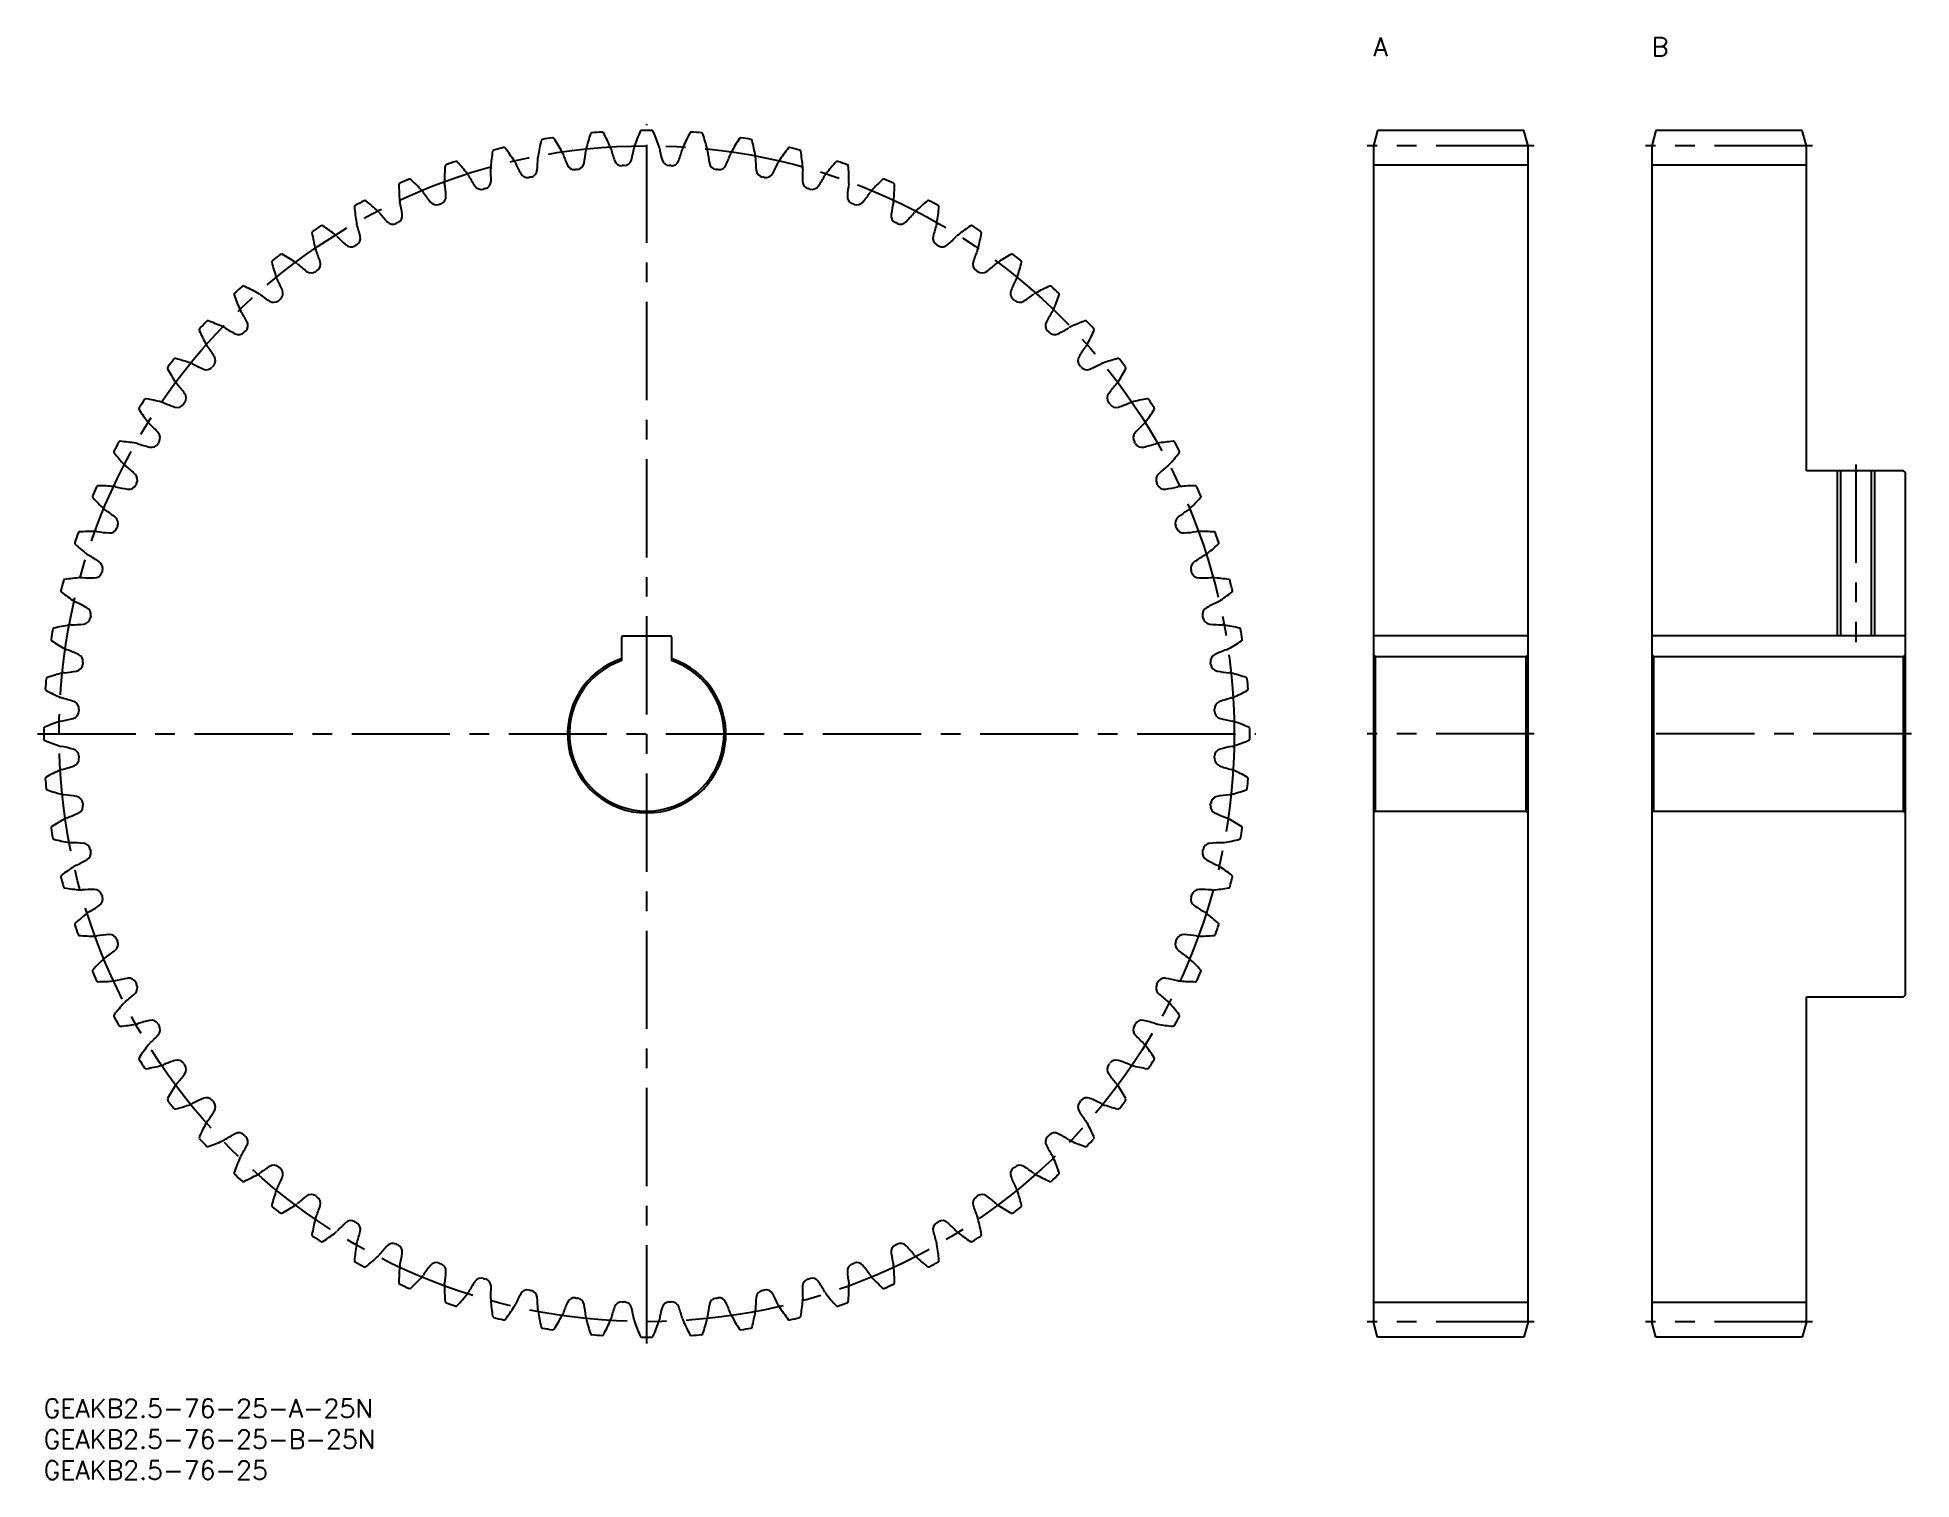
# Model space of a CAD drawing. Extents: x -1 to 302, y -13 to 220.
import ezdxf

# ---------------------------------------------------------------- set-up
doc = ezdxf.new("R2010")
doc.units = 0
doc.header["$LTSCALE"] = 0.5
doc.linetypes.add('CENTER', pattern=[50.8, 31.75, -6.35, 6.35, -6.35])
for name, color, linetype in [('MSM_CENTER', 1, 'CENTER'), ('MSM_CONTINUOUS', 7, 'CONTINUOUS'), ('MSM_NARROW', 5, 'CONTINUOUS'), ('MSM_PART_NUMBER', 7, 'CONTINUOUS')]:
    doc.layers.add(name, color=color, linetype=linetype)
doc.styles.get("Standard").update_dxf_attribs({"font": 'txt.shx', "height": 1, "bigfont": 'bigfont.shx'})

# ---------------------------------------------------------------- blocks, each defined once
blk = doc.blocks.new('*U2')
at = {"layer": 'MSM_PART_NUMBER'}
blk.add_text('GEAKB2.5-76-25-A-25N', height=3, dxfattribs=at).set_placement((0, -3))
blk = doc.blocks.new('*U3')
at = {"layer": 'MSM_PART_NUMBER'}
blk.add_text('GEAKB2.5-76-25-B-25N', height=3, dxfattribs=at).set_placement((0, -8))
blk = doc.blocks.new('*U4')
at = {"layer": 'MSM_PART_NUMBER'}
blk.add_text('GEAKB2.5-76-25', height=3, dxfattribs=at).set_placement((0, -13))
blk = doc.blocks.new('*U5')
at = {"layer": 'MSM_PART_NUMBER'}
blk.add_text('B', height=3, dxfattribs=at).set_placement((260, 217))
blk = doc.blocks.new('*U6')
at = {"layer": 'MSM_PART_NUMBER'}
blk.add_text('A', height=3, dxfattribs=at).set_placement((215, 217))

msp = doc.modelspace()

# ---------------------------------------------------------------- linework, layer by layer
at = {"layer": 'MSM_CENTER'}
for p, q in [((97.5, 9), (97.5, 206)), ((241, 202.5), (214, 202.5)), ((286, 202.5), (259, 202.5)), ((293, 151), (293, 122.3)), ((-1, 107.5), (196, 107.5)), ((241, 107.5), (214, 107.5)), ((302, 107.5), (259, 107.5)), ((241, 12.5), (214, 12.5)), ((286, 12.5), (259, 12.5))]:
    msp.add_line(p, q, dxfattribs=at)
msp.add_circle((97.5, 107.5), 95, dxfattribs=at)
at = {"layer": 'MSM_CONTINUOUS'}
for p, q in [((215.67, 205), (215, 202.5)), ((239.33, 205), (215.67, 205)), ((240, 202.5), (239.33, 205)), ((260.67, 205), (260, 202.5)), ((284.33, 205), (260.67, 205)), ((285, 202.5), (284.33, 205)), ((215, 202.5), (215, 12.5)), ((240, 12.5), (240, 202.5)), ((260, 202.5), (260, 12.5)), ((285, 150), (285, 202.5)), ((240, 199.38), (215, 199.38)), ((285, 199.38), (260, 199.38)), ((300.7, 150), (285, 150)), ((290.54, 150), (290.54, 123.3)), ((295.46, 150), (295.46, 123.3)), ((301, 149.7), (300.7, 150)), ((301, 65.3), (301, 149.7)), ((93.5, 119.34), (93.5, 123.1)), ((93.7, 123.3), (101.3, 123.3)), ((101.5, 123.1), (101.5, 119.34)), ((240, 123.3), (215, 123.3)), ((301, 123.3), (260, 123.3)), ((215.3, 120), (215, 120.3)), ((215.3, 120), (239.7, 120)), ((215.3, 120), (215.3, 95)), ((240, 120.3), (239.7, 120)), ((239.7, 95), (239.7, 120)), ((260.3, 120), (260, 120.3)), ((260.3, 120), (300.7, 120)), ((260.3, 120), (260.3, 95)), ((301, 120.3), (300.7, 120)), ((300.7, 95), (300.7, 120)), ((215.3, 95), (215, 94.7)), ((215.3, 95), (239.7, 95)), ((240, 94.7), (239.7, 95)), ((260.3, 95), (260, 94.7)), ((260.3, 95), (300.7, 95)), ((301, 94.7), (300.7, 95)), ((285, 12.5), (285, 65)), ((285, 65), (300.7, 65)), ((300.7, 65), (301, 65.3)), ((240, 15.62), (215, 15.62)), ((285, 15.62), (260, 15.62)), ((215.67, 10), (215, 12.5)), ((240, 12.5), (239.33, 10)), ((260.67, 10), (260, 12.5)), ((285, 12.5), (284.33, 10)), ((239.33, 10), (215.67, 10)), ((284.33, 10), (260.67, 10))]:
    msp.add_line(p, q, dxfattribs=at)
for centre, radius, start, end in [((109.93, 195.93), 30.4, 165.8713, 170.6579), ((80.69, 203.29), 0.25, 99.9543, 165.8713), ((97.5, 107.5), 97.5, 98.9931, 99.9543), ((82.3, 203.55), 0.25, 33.0761, 98.9931), ((57.03, 187.1), 30.4, 28.2895, 33.0761), ((117.19, 194.6), 30.4, 161.1345, 165.9211), ((88.66, 204.35), 0.25, 95.2175, 161.1344), ((97.5, 107.5), 97.5, 94.2562, 95.2175), ((90.28, 204.48), 0.25, 28.3392, 94.2563), ((63.75, 190.17), 30.4, 23.5526, 28.3392), ((124.31, 192.67), 30.4, 156.3976, 161.1842), ((96.68, 204.75), 0.25, 90.4806, 156.3976), ((97.5, 107.5), 97.5, 89.5194, 90.4806), ((98.32, 204.75), 0.25, 23.6024, 89.5194), ((70.69, 192.67), 30.4, 18.8158, 23.6024), ((131.25, 190.17), 30.4, 151.6608, 156.4474), ((104.72, 204.48), 0.25, 85.7433, 151.6608), ((97.5, 107.5), 97.5, 84.7825, 85.7438), ((106.34, 204.35), 0.25, 18.8655, 84.7825), ((77.81, 194.6), 30.4, 14.0789, 18.8655), ((137.97, 187.1), 30.4, 146.9239, 151.7105), ((112.7, 203.55), 0.25, 81.0065, 146.9239), ((97.5, 107.5), 97.5, 80.0457, 81.0069), ((114.31, 203.29), 0.25, 14.1287, 80.0457), ((85.07, 195.93), 30.4, 9.3421, 14.1287), ((66.7, 199.74), 0.25, 42.5498, 108.4668), ((102.58, 196.65), 30.4, 170.6081, 175.3947), ((72.84, 201.57), 0.25, 104.6911, 170.6082), ((97.5, 107.5), 97.5, 103.7299, 104.6911), ((74.42, 201.97), 0.25, 37.8129, 103.7299), ((50.6, 183.49), 30.4, 33.0263, 37.8129), ((74.35, 198.92), 2.07, 24.5391, 33.0263), ((54.57, 200.96), 25.33, 354.5657, 359.0918), ((81.98, 200.52), 2.07, 170.6579, 179.1451), ((81.98, 200.52), 2.07, 19.8023, 28.2895), ((107.76, 209.83), 25.33, 199.8555, 204.3817), ((62.44, 204.18), 25.33, 349.8288, 354.355), ((89.71, 201.49), 2.07, 165.9211, 174.4083), ((89.71, 201.49), 2.07, 15.0654, 23.5526), ((116.17, 208.64), 25.33, 195.1187, 199.6449), ((93.49, 200.54), 1.25, 199.6449, 272.468), ((93.81, 200.55), 1.25, 272.2687, 345.092), ((70.54, 206.75), 25.33, 345.092, 349.6181), ((97.5, 201.81), 2.07, 161.1842, 169.6714), ((97.5, 201.81), 2.07, 10.3286, 18.8158), ((124.46, 206.75), 25.33, 190.3819, 194.908), ((101.19, 200.55), 1.25, 194.908, 267.7312), ((101.51, 200.54), 1.25, 267.5319, 340.3551), ((78.83, 208.64), 25.33, 340.3551, 344.8813), ((105.29, 201.49), 2.07, 156.4474, 164.9346), ((105.29, 201.49), 2.07, 5.5917, 14.0789), ((132.56, 204.18), 25.33, 185.645, 190.1712), ((87.24, 209.83), 25.33, 335.6183, 340.1445), ((113.02, 200.52), 2.07, 151.7105, 160.1977), ((113.02, 200.52), 2.07, 0.8549, 9.3421), ((140.43, 200.96), 25.33, 180.9082, 185.4343), ((120.65, 198.92), 2.07, 146.9737, 155.4609), ((144.4, 183.49), 30.4, 142.1871, 146.9737), ((120.58, 201.97), 0.25, 76.2697, 142.1871), ((97.5, 107.5), 97.5, 75.3089, 76.2701), ((122.16, 201.57), 0.25, 9.3919, 75.3089), ((92.42, 196.65), 30.4, 4.6053, 9.3919), ((128.3, 199.74), 0.25, 71.5332, 137.4502), ((97.5, 107.5), 97.5, 113.2036, 114.1648), ((59.18, 196.88), 0.25, 47.2866, 113.2036), ((38.73, 174.73), 30.4, 42.5, 47.2866), ((95.2, 196.77), 30.4, 175.345, 180.1316), ((65.15, 199.21), 0.25, 109.428, 175.345), ((97.5, 107.5), 97.5, 108.4668, 109.428), ((44.48, 179.35), 30.4, 37.7632, 42.5498), ((66.88, 196.7), 2.07, 29.276, 37.7632), ((90.77, 210.12), 25.33, 209.3292, 213.8554), ((74.35, 198.92), 2.07, 175.3947, 183.8819), ((47, 197.09), 25.33, 359.3025, 3.8287), ((99.27, 210.33), 25.33, 204.5924, 209.1185), ((78.23, 198.61), 1.25, 209.1186, 281.9419), ((97.5, 107.5), 91.88, 101.7424, 101.9418), ((78.55, 198.68), 1.25, 281.7424, 354.5657), ((85.82, 199.89), 1.25, 204.3817, 277.205), ((97.5, 107.5), 91.88, 97.0056, 97.205), ((86.14, 199.93), 1.25, 277.0056, 349.8288), ((97.5, 107.5), 91.88, 92.2687, 92.4681), ((97.5, 107.5), 91.88, 87.5319, 87.7313), ((108.86, 199.93), 1.25, 190.1712, 262.9945), ((97.5, 107.5), 91.88, 82.795, 82.9944), ((109.18, 199.89), 1.25, 262.795, 335.6183), ((116.45, 198.68), 1.25, 185.4343, 258.2576), ((97.5, 107.5), 91.88, 78.0582, 78.2576), ((116.77, 198.61), 1.25, 258.0582, 330.8815), ((95.73, 210.33), 25.33, 330.8815, 335.4076), ((148, 197.09), 25.33, 176.1713, 180.6975), ((120.65, 198.92), 2.07, 356.1181, 4.6053), ((104.23, 210.12), 25.33, 326.1446, 330.6708), ((128.12, 196.7), 2.07, 142.2368, 150.724), ((150.52, 179.35), 30.4, 137.4502, 142.2368), ((97.5, 107.5), 97.5, 70.572, 71.5332), ((129.85, 199.21), 0.25, 4.655, 70.572), ((99.8, 196.77), 30.4, 359.8684, 4.655), ((156.27, 174.73), 30.4, 132.7134, 137.5), ((135.82, 196.88), 0.25, 66.7964, 132.7134), ((97.5, 107.5), 97.5, 65.8352, 66.7964), ((57.69, 196.23), 0.25, 114.1648, 180.0818), ((87.84, 196.27), 30.4, 180.0818, 184.8684), ((59.62, 193.87), 2.07, 34.0128, 42.5), ((82.32, 209.22), 25.33, 214.0661, 218.5922), ((63.8, 194.31), 1.25, 291.2161, 4.0394), ((66.88, 196.7), 2.07, 180.1316, 188.6188), ((39.78, 192.62), 25.33, 4.0394, 8.5655), ((70.77, 196.71), 1.25, 213.8554, 286.6787), ((97.5, 107.5), 91.88, 106.4793, 106.6786), ((71.08, 196.8), 1.25, 286.4793, 359.3025), ((123.92, 196.8), 1.25, 180.6975, 253.5207), ((97.5, 107.5), 91.88, 73.3214, 73.5207), ((124.23, 196.71), 1.25, 253.3213, 326.1446), ((155.22, 192.62), 25.33, 171.4345, 175.9606), ((131.2, 194.31), 1.25, 175.9606, 248.7839), ((128.12, 196.7), 2.07, 351.3812, 359.8684), ((112.68, 209.22), 25.33, 321.4078, 325.9339), ((135.38, 193.87), 2.07, 137.5, 145.9872), ((137.31, 196.23), 0.25, 359.9182, 65.8352), ((107.16, 196.27), 30.4, 355.1316, 359.9182), ((50.5, 192.64), 0.25, 118.9017, 184.8187), ((80.54, 195.17), 30.4, 184.8187, 189.6053), ((97.5, 107.5), 97.5, 117.9404, 118.9017), ((51.93, 193.41), 0.25, 52.0234, 117.9404), ((33.38, 169.65), 30.4, 47.2368, 52.0234), ((52.61, 190.44), 2.07, 38.7496, 47.2368), ((73.97, 207.62), 25.33, 218.8029, 223.3291), ((56.75, 191.23), 1.25, 295.9529, 8.7762), ((59.62, 193.87), 2.07, 184.8684, 193.3556), ((32.94, 187.56), 25.33, 8.7762, 13.3024), ((63.5, 194.2), 1.25, 218.5922, 291.4154), ((97.5, 107.5), 91.88, 111.2161, 111.4155), ((97.5, 107.5), 91.88, 68.5845, 68.7839), ((131.5, 194.2), 1.25, 248.5845, 321.4078), ((138.25, 191.23), 1.25, 171.2238, 244.0471), ((162.06, 187.56), 25.33, 166.6976, 171.2238), ((135.38, 193.87), 2.07, 346.6444, 355.1316), ((121.03, 207.62), 25.33, 316.6709, 321.1971), ((142.39, 190.44), 2.07, 132.7632, 141.2504), ((161.62, 169.65), 30.4, 127.9766, 132.7632), ((143.07, 193.41), 0.25, 62.0596, 127.9765), ((97.5, 107.5), 97.5, 61.0983, 62.0596), ((114.46, 195.17), 30.4, 350.3947, 355.1813), ((144.5, 192.64), 0.25, 355.1813, 61.0983), ((43.63, 188.47), 0.25, 123.6385, 189.5555), ((73.36, 193.47), 30.4, 189.5555, 194.3421), ((97.5, 107.5), 97.5, 122.6773, 123.6385), ((44.99, 189.36), 0.25, 56.7603, 122.6773), ((28.47, 164.14), 30.4, 51.9737, 56.7603), ((45.92, 186.45), 2.07, 43.4865, 51.9737), ((65.79, 205.33), 25.33, 223.5397, 228.0659), ((52.61, 190.44), 2.07, 189.6053, 198.0925), ((49.97, 187.58), 1.25, 300.6898, 13.513), ((26.55, 181.95), 25.33, 13.513, 18.0392), ((56.45, 191.09), 1.25, 223.3291, 296.1524), ((97.5, 107.5), 91.88, 115.9529, 116.1523), ((97.5, 107.5), 91.88, 63.8477, 64.0471), ((138.55, 191.09), 1.25, 243.8477, 316.6709), ((145.03, 187.58), 1.25, 166.487, 239.3102), ((168.45, 181.95), 25.33, 161.9608, 166.487), ((142.39, 190.44), 2.07, 341.9075, 350.3947), ((129.21, 205.33), 25.33, 311.9341, 316.4603), ((149.08, 186.45), 2.07, 128.0263, 136.5135), ((166.53, 164.14), 30.4, 123.2397, 128.0263), ((150.01, 189.36), 0.25, 57.3227, 123.2397), ((97.5, 107.5), 97.5, 56.3615, 57.3227), ((121.64, 193.47), 30.4, 345.6579, 350.4445), ((151.37, 188.47), 0.25, 350.4445, 56.3615), ((97.5, 107.5), 97.5, 127.4141, 128.3754), ((38.41, 184.74), 0.25, 61.4971, 127.4141), ((24.03, 158.25), 30.4, 56.7105, 61.4971), ((45.92, 186.45), 2.07, 194.3421, 202.8293), ((20.65, 175.84), 25.33, 18.2499, 22.776), ((49.69, 187.42), 1.25, 228.0659, 300.8892), ((97.5, 107.5), 91.88, 120.6898, 120.8892), ((97.5, 107.5), 91.88, 59.1108, 59.3102), ((145.31, 187.42), 1.25, 239.1108, 311.9341), ((174.35, 175.84), 25.33, 157.224, 161.7501), ((149.08, 186.45), 2.07, 337.1707, 345.6579), ((170.97, 158.25), 30.4, 118.5029, 123.2895), ((156.59, 184.74), 0.25, 52.5859, 118.5029), ((97.5, 107.5), 97.5, 51.6246, 52.5859), ((37.13, 183.74), 0.25, 128.3754, 194.2923), ((66.34, 191.18), 30.4, 194.2923, 199.0789), ((39.57, 181.92), 2.07, 48.2233, 56.7105), ((57.82, 202.38), 25.33, 228.2766, 232.8028), ((43.26, 183.2), 1.25, 232.8028, 305.626), ((97.5, 107.5), 91.88, 125.4266, 125.626), ((43.52, 183.38), 1.25, 305.4266, 18.2499), ((151.48, 183.38), 1.25, 161.7501, 234.5734), ((97.5, 107.5), 91.88, 54.374, 54.5734), ((151.74, 183.2), 1.25, 234.374, 307.1972), ((137.18, 202.38), 25.33, 307.1972, 311.7234), ((155.43, 181.92), 2.07, 123.2895, 131.7767), ((128.66, 191.18), 30.4, 340.9211, 345.7077), ((157.87, 183.74), 0.25, 345.7077, 51.6246), ((97.5, 107.5), 97.5, 132.151, 133.1122), ((32.24, 179.6), 0.25, 66.234, 132.151), ((20.09, 152.01), 30.4, 61.4474, 66.234), ((39.57, 181.92), 2.07, 199.0789, 207.5661), ((15.27, 169.26), 25.33, 22.9867, 27.5129), ((37.44, 178.67), 1.25, 310.1635, 22.9867), ((157.56, 178.67), 1.25, 157.0133, 229.8365), ((179.73, 169.26), 25.33, 152.4871, 157.0133), ((155.43, 181.92), 2.07, 332.4339, 340.921), ((174.91, 152.01), 30.4, 113.766, 118.5526), ((162.76, 179.6), 0.25, 47.849, 113.766), ((97.5, 107.5), 97.5, 46.8878, 47.849), ((31.04, 178.49), 0.25, 133.1122, 199.0292), ((59.54, 188.32), 30.4, 199.0292, 203.8158), ((33.63, 176.89), 2.07, 203.8158, 212.303), ((10.45, 162.26), 25.33, 27.7236, 32.2497), ((33.63, 176.89), 2.07, 52.9602, 61.4474), ((50.12, 198.78), 25.33, 233.0134, 237.5396), ((37.19, 178.46), 1.25, 237.5396, 310.3628), ((97.5, 107.5), 91.88, 130.1635, 130.3628), ((97.5, 107.5), 91.88, 49.6372, 49.8365), ((157.81, 178.46), 1.25, 229.6372, 302.4604), ((144.88, 198.78), 25.33, 302.4604, 306.9866), ((161.37, 176.89), 2.07, 118.5526, 127.0398), ((184.55, 162.26), 25.33, 147.7503, 152.2764), ((161.37, 176.89), 2.07, 327.697, 336.1842), ((135.46, 188.32), 30.4, 336.1842, 340.9708), ((163.96, 178.49), 0.25, 340.9708, 46.8878), ((25.4, 172.76), 0.25, 137.849, 203.766), ((97.5, 107.5), 97.5, 136.8878, 137.849), ((26.51, 173.96), 0.25, 70.9708, 136.8878), ((16.68, 145.46), 30.4, 66.1842, 70.9708), ((28.11, 171.37), 2.07, 57.697, 66.1842), ((42.74, 194.55), 25.33, 237.7503, 242.2764), ((31.77, 173.46), 1.25, 314.9003, 27.7236), ((163.23, 173.46), 1.25, 152.2764, 225.0997), ((152.26, 194.55), 25.33, 297.7236, 302.2497), ((166.89, 171.37), 2.07, 113.8158, 122.303), ((178.32, 145.46), 30.4, 109.0292, 113.8158), ((168.49, 173.96), 0.25, 43.1122, 109.0292), ((97.5, 107.5), 97.5, 42.151, 43.1122), ((169.6, 172.76), 0.25, 336.234, 42.151), ((52.99, 184.91), 30.4, 203.766, 208.5526), ((28.11, 171.37), 2.07, 208.5526, 217.0398), ((6.22, 154.88), 25.33, 32.4604, 36.9866), ((31.54, 173.23), 1.25, 242.2764, 315.0998), ((97.5, 107.5), 91.88, 134.9003, 135.0997), ((97.5, 107.5), 91.88, 44.9003, 45.0997), ((163.46, 173.23), 1.25, 224.9003, 297.7236), ((188.78, 154.88), 25.33, 143.0134, 147.5396), ((166.89, 171.37), 2.07, 322.9602, 331.4474), ((142.01, 184.91), 30.4, 331.4474, 336.234), ((20.26, 166.59), 0.25, 142.5859, 208.5028), ((97.5, 107.5), 97.5, 141.6246, 142.5859), ((21.26, 167.87), 0.25, 75.7077, 141.6246), ((13.82, 138.66), 30.4, 70.9211, 75.7077), ((23.08, 165.43), 2.07, 62.4339, 70.9211), ((35.74, 189.73), 25.33, 242.4871, 247.0133), ((26.33, 167.56), 1.25, 247.0133, 319.8366), ((97.5, 107.5), 91.88, 139.6372, 139.8365), ((26.54, 167.81), 1.25, 319.6371, 32.4604), ((168.46, 167.81), 1.25, 147.5396, 220.3628), ((97.5, 107.5), 91.88, 40.1635, 40.3628), ((168.67, 167.56), 1.25, 220.1635, 292.9867), ((159.26, 189.73), 25.33, 292.9867, 297.5129), ((171.92, 165.43), 2.07, 109.0789, 117.5661), ((181.18, 138.66), 30.4, 104.2923, 109.0789), ((173.74, 167.87), 0.25, 38.3754, 104.2923), ((97.5, 107.5), 97.5, 37.4141, 38.3754), ((174.74, 166.59), 0.25, 331.4971, 37.4141), ((46.75, 180.97), 30.4, 208.5029, 213.2895), ((23.08, 165.43), 2.07, 213.2895, 221.7767), ((2.62, 147.18), 25.33, 37.1972, 41.7234), ((192.38, 147.18), 25.33, 138.2766, 142.8028), ((171.92, 165.43), 2.07, 318.2233, 326.7105), ((148.25, 180.97), 30.4, 326.7105, 331.4971), ((97.5, 107.5), 97.5, 146.3615, 147.3227), ((16.53, 161.37), 0.25, 80.4445, 146.3615), ((11.53, 131.64), 30.4, 75.6579, 80.4445), ((18.55, 159.08), 2.07, 67.1707, 75.6579), ((29.16, 184.35), 25.33, 247.224, 251.7501), ((21.62, 161.48), 1.25, 251.7501, 324.5734), ((97.5, 107.5), 91.88, 144.374, 144.5734), ((21.8, 161.74), 1.25, 324.374, 37.1972), ((173.2, 161.74), 1.25, 142.8028, 215.626), ((97.5, 107.5), 91.88, 35.4266, 35.626), ((173.38, 161.48), 1.25, 215.4266, 288.2499), ((165.84, 184.35), 25.33, 288.2499, 292.776), ((176.45, 159.08), 2.07, 104.3421, 112.8293), ((183.47, 131.64), 30.4, 99.5555, 104.3421), ((178.47, 161.37), 0.25, 33.6385, 99.5555), ((97.5, 107.5), 97.5, 32.6773, 33.6385), ((15.64, 160.01), 0.25, 147.3227, 213.2397), ((40.86, 176.53), 30.4, 213.2397, 218.0263), ((18.55, 159.08), 2.07, 218.0263, 226.5135), ((-0.33, 139.21), 25.33, 41.9341, 46.4603), ((195.33, 139.21), 25.33, 133.5397, 138.0659), ((176.45, 159.08), 2.07, 313.4865, 321.9737), ((154.14, 176.53), 30.4, 321.9737, 326.7603), ((179.36, 160.01), 0.25, 326.7603, 32.6773), ((97.5, 107.5), 97.5, 151.0983, 152.0596), ((12.36, 154.5), 0.25, 85.1813, 151.0983), ((9.83, 124.46), 30.4, 80.3947, 85.1813), ((97.5, 107.5), 91.88, 149.1108, 149.3102), ((17.58, 155.31), 1.25, 329.1108, 41.9341), ((177.42, 155.31), 1.25, 138.0659, 210.8892), ((97.5, 107.5), 91.88, 30.6898, 30.8892), ((185.17, 124.46), 30.4, 94.8187, 99.6053), ((182.64, 154.5), 0.25, 28.9017, 94.8187), ((97.5, 107.5), 97.5, 27.9404, 28.9017), ((11.59, 153.07), 0.25, 152.0596, 217.9765), ((35.35, 171.62), 30.4, 217.9766, 222.7632), ((14.56, 152.39), 2.07, 71.9075, 80.3947), ((23.05, 178.45), 25.33, 251.9608, 256.487), ((17.42, 155.03), 1.25, 256.487, 329.3103), ((177.58, 155.03), 1.25, 210.6898, 283.513), ((171.95, 178.45), 25.33, 283.513, 288.0392), ((180.44, 152.39), 2.07, 99.6053, 108.0925), ((159.65, 171.62), 30.4, 317.2368, 322.0234), ((183.41, 153.07), 0.25, 322.0234, 27.9404), ((14.56, 152.39), 2.07, 222.7632, 231.2504), ((-2.62, 131.03), 25.33, 46.6709, 51.1971), ((13.91, 148.55), 1.25, 333.8477, 46.6709), ((181.09, 148.55), 1.25, 133.3291, 206.1523), ((197.62, 131.03), 25.33, 128.8029, 133.3291), ((180.44, 152.39), 2.07, 308.7496, 317.2368), ((8.12, 145.82), 0.25, 156.7964, 222.7134), ((97.5, 107.5), 97.5, 155.8352, 156.7964), ((30.27, 166.27), 30.4, 222.7134, 227.5), ((8.77, 147.31), 0.25, 89.9182, 155.8352), ((8.73, 117.16), 30.4, 85.1316, 89.9182), ((11.13, 145.38), 2.07, 76.6444, 85.1316), ((17.44, 172.06), 25.33, 256.6976, 261.2238), ((13.77, 148.25), 1.25, 261.2238, 334.0471), ((97.5, 107.5), 91.88, 153.8477, 154.0471), ((97.5, 107.5), 91.88, 25.9529, 26.1523), ((181.23, 148.25), 1.25, 205.9529, 278.7762), ((177.56, 172.06), 25.33, 278.7762, 283.3024), ((183.87, 145.38), 2.07, 94.8684, 103.3556), ((186.27, 117.16), 30.4, 90.0818, 94.8684), ((164.73, 166.27), 30.4, 312.5, 317.2866), ((186.23, 147.31), 0.25, 24.1648, 90.0818), ((97.5, 107.5), 97.5, 23.2036, 24.1648), ((186.88, 145.82), 0.25, 317.2866, 23.2036), ((11.13, 145.38), 2.07, 227.5, 235.9872), ((-4.22, 122.68), 25.33, 51.4078, 55.9339), ((10.8, 141.5), 1.25, 338.5845, 51.4078), ((184.2, 141.5), 1.25, 128.5922, 201.4155), ((199.22, 122.68), 25.33, 124.0661, 128.5922), ((183.87, 145.38), 2.07, 304.0128, 312.5), ((97.5, 107.5), 97.5, 160.572, 161.5332), ((5.79, 139.85), 0.25, 94.655, 160.572), ((8.23, 109.8), 30.4, 89.8684, 94.655), ((8.3, 138.12), 2.07, 81.3812, 89.8684), ((12.38, 165.22), 25.33, 261.4345, 265.9606), ((10.69, 141.2), 1.25, 265.9607, 338.784), ((97.5, 107.5), 91.88, 158.5845, 158.7839), ((97.5, 107.5), 91.88, 21.2161, 21.4155), ((184.31, 141.2), 1.25, 201.2161, 274.0394), ((182.62, 165.22), 25.33, 274.0394, 278.5655), ((186.7, 138.12), 2.07, 90.1316, 98.6188), ((186.77, 109.8), 30.4, 85.345, 90.1316), ((189.21, 139.85), 0.25, 19.428, 85.345), ((97.5, 107.5), 97.5, 18.4668, 19.428), ((5.26, 138.3), 0.25, 161.5332, 227.4502), ((25.65, 160.52), 30.4, 227.4502, 232.2368), ((8.3, 138.12), 2.07, 232.2368, 240.724), ((186.7, 138.12), 2.07, 299.276, 307.7632), ((169.35, 160.52), 30.4, 307.7632, 312.5498), ((189.74, 138.3), 0.25, 312.5498, 18.4668), ((-5.12, 114.23), 25.33, 56.1446, 60.6708), ((8.2, 133.92), 1.25, 270.6975, 343.5208), ((8.29, 134.23), 1.25, 343.3214, 56.1446), ((97.5, 107.5), 91.88, 163.3214, 163.5207), ((186.71, 134.23), 1.25, 123.8554, 196.6786), ((97.5, 107.5), 91.88, 16.4793, 16.6786), ((186.8, 133.92), 1.25, 196.4792, 269.3025), ((200.12, 114.23), 25.33, 119.3292, 123.8554), ((3.03, 130.58), 0.25, 166.2701, 232.1871), ((97.5, 107.5), 97.5, 165.3089, 166.2701), ((21.51, 154.4), 30.4, 232.1871, 236.9737), ((3.43, 132.16), 0.25, 99.3919, 165.3089), ((8.35, 102.42), 30.4, 94.6053, 99.3919), ((6.08, 130.65), 2.07, 86.1181, 94.6053), ((7.91, 158), 25.33, 266.1713, 270.6975), ((187.09, 158), 25.33, 269.3025, 273.8287), ((188.92, 130.65), 2.07, 85.3947, 93.8819), ((186.65, 102.42), 30.4, 80.6081, 85.3947), ((173.49, 154.4), 30.4, 303.0263, 307.8129), ((191.57, 132.16), 0.25, 14.6911, 80.6081), ((97.5, 107.5), 97.5, 13.7299, 14.6911), ((191.97, 130.58), 0.25, 307.813, 13.7299), ((6.08, 130.65), 2.07, 236.9737, 245.4609), ((-5.33, 105.73), 25.33, 60.8815, 65.4076), ((6.39, 126.77), 1.25, 348.0582, 60.8815), ((188.61, 126.77), 1.25, 119.1185, 191.9418), ((200.33, 105.73), 25.33, 114.5924, 119.1185), ((188.92, 130.65), 2.07, 294.5391, 303.0263), ((97.5, 107.5), 97.5, 170.0457, 171.0069), ((1.71, 124.31), 0.25, 104.1287, 170.0457), ((9.07, 95.07), 30.4, 99.3421, 104.1287), ((4.48, 123.02), 2.07, 90.8549, 99.3421), ((4.04, 150.43), 25.33, 270.9082, 275.4343), ((6.32, 126.45), 1.25, 275.4343, 348.2576), ((97.5, 107.5), 91.88, 168.0582, 168.2576), ((97.5, 107.5), 91.88, 11.7424, 11.9418), ((188.68, 126.45), 1.25, 191.7424, 264.5657), ((190.96, 150.43), 25.33, 264.5657, 269.0918), ((190.52, 123.02), 2.07, 80.6579, 89.1451), ((185.93, 95.07), 30.4, 75.8713, 80.6579), ((193.29, 124.31), 0.25, 9.9543, 75.8713), ((97.5, 107.5), 97.5, 8.9931, 9.9543), ((1.45, 122.7), 0.25, 171.0069, 236.9239), ((17.9, 147.97), 30.4, 236.9239, 241.7105), ((93.7, 123.1), 0.2, 90, 180), ((101.3, 123.1), 0.2, 0, 90), ((177.1, 147.97), 30.4, 298.2895, 303.0761), ((193.55, 122.7), 0.25, 303.0761, 8.9931), ((4.48, 123.02), 2.07, 241.7105, 250.1977), ((-4.83, 97.24), 25.33, 65.6183, 70.1445), ((5.07, 118.86), 1.25, 280.1712, 352.9945), ((5.11, 119.18), 1.25, 352.7951, 65.6183), ((97.5, 107.5), 91.88, 172.795, 172.9944), ((97.5, 107.5), 12.8, 108.21, 71.79), ((97.5, 107.5), 12.5, 108.6629, 71.3371), ((189.89, 119.18), 1.25, 114.3817, 187.205), ((97.5, 107.5), 91.88, 7.0056, 7.205), ((189.93, 118.86), 1.25, 187.0056, 259.8288), ((199.83, 97.24), 25.33, 109.8555, 114.3817), ((190.52, 123.02), 2.07, 289.8023, 298.2895), ((97.5, 107.5), 97.5, 174.7825, 175.7438), ((0.65, 116.34), 0.25, 108.8655, 174.7825), ((10.4, 87.81), 30.4, 104.0789, 108.8655), ((3.51, 115.29), 2.07, 95.5917, 104.0789), ((0.82, 142.56), 25.33, 275.645, 280.1712), ((194.18, 142.56), 25.33, 259.8288, 264.355), ((191.49, 115.29), 2.07, 75.9211, 84.4083), ((184.6, 87.81), 30.4, 71.1345, 75.9211), ((194.35, 116.34), 0.25, 5.2175, 71.1345), ((97.5, 107.5), 97.5, 4.2562, 5.2175), ((0.52, 114.72), 0.25, 175.7438, 241.6608), ((14.83, 141.25), 30.4, 241.6608, 246.4474), ((3.51, 115.29), 2.07, 246.4474, 254.9346), ((-3.64, 88.83), 25.33, 70.3551, 74.8813), ((4.46, 111.51), 1.25, 357.5319, 70.3551), ((190.54, 111.51), 1.25, 109.6449, 182.4682), ((198.64, 88.83), 25.33, 105.1187, 109.6449), ((191.49, 115.29), 2.07, 285.0654, 293.5526), ((180.17, 141.25), 30.4, 293.5526, 298.3392), ((194.48, 114.72), 0.25, 298.3393, 4.2562), ((12.33, 80.69), 30.4, 108.8158, 113.6024), ((3.19, 107.5), 2.07, 100.3286, 108.8158), ((-1.75, 134.46), 25.33, 280.3819, 284.908), ((4.45, 111.19), 1.25, 284.908, 357.7313), ((97.5, 107.5), 91.88, 177.5319, 177.7313), ((97.5, 107.5), 91.88, 2.2687, 2.4681), ((190.55, 111.19), 1.25, 182.2687, 255.092), ((196.75, 134.46), 25.33, 255.092, 259.6181), ((191.81, 107.5), 2.07, 71.1842, 79.6714), ((182.67, 80.69), 30.4, 66.3976, 71.1842), ((0.25, 108.32), 0.25, 113.6024, 179.5194), ((97.5, 107.5), 97.5, 179.5194, 180.4806), ((0.25, 106.68), 0.25, 180.4806, 246.3976), ((12.33, 134.31), 30.4, 246.3976, 251.1842), ((182.67, 134.31), 30.4, 288.8158, 293.6024), ((194.75, 108.32), 0.25, 0.4806, 66.3976), ((194.75, 106.68), 0.25, 293.6024, 359.5194), ((97.5, 107.5), 97.5, 359.5194, 0.4806), ((3.19, 107.5), 2.07, 251.1842, 259.6714), ((-1.75, 80.54), 25.33, 75.092, 79.6181), ((4.45, 103.81), 1.25, 2.2687, 75.092), ((4.46, 103.49), 1.25, 289.6449, 2.4682), ((97.5, 107.5), 91.88, 182.2687, 182.4681), ((97.5, 107.5), 91.88, 357.5319, 357.7313), ((190.54, 103.49), 1.25, 177.5319, 250.3551), ((190.55, 103.81), 1.25, 104.908, 177.7313), ((196.75, 80.54), 25.33, 100.3819, 104.908), ((191.81, 107.5), 2.07, 280.3286, 288.8158), ((0.52, 100.28), 0.25, 118.3392, 184.2562), ((97.5, 107.5), 97.5, 184.2562, 185.2175), ((14.83, 73.75), 30.4, 113.5526, 118.3392), ((3.51, 99.71), 2.07, 105.0654, 113.5526), ((-3.64, 126.17), 25.33, 285.1187, 289.6449), ((198.64, 126.17), 25.33, 250.3551, 254.8813), ((191.49, 99.71), 2.07, 66.4474, 74.9346), ((180.17, 73.75), 30.4, 61.6608, 66.4474), ((194.48, 100.28), 0.25, 355.7438, 61.6608), ((97.5, 107.5), 97.5, 354.7825, 355.7438), ((0.65, 98.66), 0.25, 185.2175, 251.1344), ((10.4, 127.19), 30.4, 251.1345, 255.9211), ((3.51, 99.71), 2.07, 255.9211, 264.4083), ((0.82, 72.44), 25.33, 79.8288, 84.355), ((5.07, 96.14), 1.25, 7.0056, 79.8288), ((189.93, 96.14), 1.25, 100.1712, 172.9945), ((194.18, 72.44), 25.33, 95.645, 100.1712), ((191.49, 99.71), 2.07, 275.5917, 284.0789), ((184.6, 127.19), 30.4, 284.0789, 288.8655), ((194.35, 98.66), 0.25, 288.8657, 354.7825), ((-4.83, 117.76), 25.33, 289.8555, 294.3817), ((5.11, 95.82), 1.25, 294.3817, 7.205), ((97.5, 107.5), 91.88, 187.0056, 187.205), ((189.89, 95.82), 1.25, 172.795, 245.6183), ((97.5, 107.5), 91.88, 352.795, 352.9944), ((199.83, 117.76), 25.33, 245.6183, 250.1445), ((1.45, 92.3), 0.25, 123.0761, 188.9931), ((97.5, 107.5), 97.5, 188.9931, 189.9543), ((17.9, 67.03), 30.4, 118.2895, 123.0761), ((4.48, 91.98), 2.07, 109.8023, 118.2895), ((190.52, 91.98), 2.07, 61.7105, 70.1977), ((177.1, 67.03), 30.4, 56.9239, 61.7105), ((97.5, 107.5), 97.5, 350.0457, 351.0069), ((193.55, 92.3), 0.25, 351.0069, 56.9239), ((1.71, 90.69), 0.25, 189.9543, 255.8713), ((9.07, 119.93), 30.4, 255.8713, 260.6579), ((4.48, 91.98), 2.07, 260.6579, 269.1451), ((4.04, 64.57), 25.33, 84.5657, 89.0918), ((6.32, 88.55), 1.25, 11.7424, 84.5657), ((6.39, 88.23), 1.25, 299.1185, 11.9419), ((97.5, 107.5), 91.88, 191.7424, 191.9418), ((188.61, 88.23), 1.25, 168.0582, 240.8815), ((97.5, 107.5), 91.88, 348.0582, 348.2576), ((188.68, 88.55), 1.25, 95.4343, 168.2576), ((190.96, 64.57), 25.33, 90.9082, 95.4343), ((190.52, 91.98), 2.07, 270.8549, 279.3421), ((185.93, 119.93), 30.4, 279.3421, 284.1287), ((193.29, 90.69), 0.25, 284.1288, 350.0457), ((21.51, 60.6), 30.4, 123.0263, 127.8129), ((6.08, 84.35), 2.07, 114.5391, 123.0263), ((-5.33, 109.27), 25.33, 294.5924, 299.1185), ((200.33, 109.27), 25.33, 240.8815, 245.4076), ((188.92, 84.35), 2.07, 56.9737, 65.4609), ((173.49, 60.6), 30.4, 52.1871, 56.9737), ((3.03, 84.42), 0.25, 127.8129, 193.7299), ((97.5, 107.5), 97.5, 193.7299, 194.6911), ((3.43, 82.84), 0.25, 194.6911, 260.6081), ((8.35, 112.58), 30.4, 260.6081, 265.3947), ((6.08, 84.35), 2.07, 265.3947, 273.8819), ((7.91, 57), 25.33, 89.3025, 93.8287), ((8.2, 81.08), 1.25, 16.4793, 89.3025), ((186.8, 81.08), 1.25, 90.6975, 163.5207), ((187.09, 57), 25.33, 86.1713, 90.6975), ((188.92, 84.35), 2.07, 266.1181, 274.6053), ((186.65, 112.58), 30.4, 274.6053, 279.3919), ((191.57, 82.84), 0.25, 279.392, 345.3089), ((97.5, 107.5), 97.5, 345.3089, 346.2701), ((191.97, 84.42), 0.25, 346.2701, 52.1871), ((-5.12, 100.77), 25.33, 299.3292, 303.8554), ((8.29, 80.77), 1.25, 303.8554, 16.6786), ((97.5, 107.5), 91.88, 196.4793, 196.6786), ((186.71, 80.77), 1.25, 163.3213, 236.1446), ((97.5, 107.5), 91.88, 343.3214, 343.5207), ((200.12, 100.77), 25.33, 236.1446, 240.6708), ((5.26, 76.7), 0.25, 132.5498, 198.4668), ((97.5, 107.5), 97.5, 198.4668, 199.428), ((25.65, 54.48), 30.4, 127.7632, 132.5498), ((8.3, 76.88), 2.07, 119.276, 127.7632), ((186.7, 76.88), 2.07, 52.2368, 60.724), ((169.35, 54.48), 30.4, 47.4502, 52.2368), ((97.5, 107.5), 97.5, 340.572, 341.5332), ((189.74, 76.7), 0.25, 341.5332, 47.4502), ((5.79, 75.15), 0.25, 199.428, 265.345), ((8.23, 105.2), 30.4, 265.345, 270.1316), ((8.3, 76.88), 2.07, 270.1316, 278.6188), ((12.38, 49.78), 25.33, 94.0394, 98.5655), ((10.69, 73.8), 1.25, 21.2161, 94.0394), ((10.8, 73.5), 1.25, 308.5922, 21.4155), ((97.5, 107.5), 91.88, 201.2161, 201.4155), ((184.2, 73.5), 1.25, 158.5845, 231.4078), ((97.5, 107.5), 91.88, 338.5845, 338.7839), ((184.31, 73.8), 1.25, 85.9606, 158.7839), ((182.62, 49.78), 25.33, 81.4345, 85.9606), ((186.7, 76.88), 2.07, 261.3812, 269.8684), ((186.77, 105.2), 30.4, 269.8684, 274.655), ((189.21, 75.15), 0.25, 274.6551, 340.572), ((30.27, 48.73), 30.4, 132.5, 137.2866), ((11.13, 69.62), 2.07, 124.0128, 132.5), ((-4.22, 92.32), 25.33, 304.0661, 308.5922), ((199.22, 92.32), 25.33, 231.4078, 235.9339), ((183.87, 69.62), 2.07, 47.5, 55.9872), ((164.73, 48.73), 30.4, 42.7134, 47.5), ((8.12, 69.18), 0.25, 137.2866, 203.2036), ((97.5, 107.5), 97.5, 203.2036, 204.1648), ((8.77, 67.69), 0.25, 204.1648, 270.0818), ((8.73, 97.84), 30.4, 270.0818, 274.8684), ((11.13, 69.62), 2.07, 274.8684, 283.3556), ((17.44, 42.94), 25.33, 98.7762, 103.3024), ((13.77, 66.75), 1.25, 25.9529, 98.7762), ((13.91, 66.45), 1.25, 313.3291, 26.1524), ((97.5, 107.5), 91.88, 205.9529, 206.1523), ((181.09, 66.45), 1.25, 153.8477, 226.6709), ((97.5, 107.5), 91.88, 333.8477, 334.0471), ((181.23, 66.75), 1.25, 81.2238, 154.0471), ((177.56, 42.94), 25.33, 76.6976, 81.2238), ((183.87, 69.62), 2.07, 256.6444, 265.1316), ((186.27, 97.84), 30.4, 265.1316, 269.9182), ((186.23, 67.69), 0.25, 269.9183, 335.8352), ((97.5, 107.5), 97.5, 335.8352, 336.7964), ((186.88, 69.18), 0.25, 336.7964, 42.7134), ((35.35, 43.38), 30.4, 137.2368, 142.0234), ((14.56, 62.61), 2.07, 128.7496, 137.2368), ((-2.62, 83.97), 25.33, 308.8029, 313.3291), ((197.62, 83.97), 25.33, 226.6709, 231.1971), ((180.44, 62.61), 2.07, 42.7632, 51.2504), ((159.65, 43.38), 30.4, 37.9766, 42.7632), ((11.59, 61.93), 0.25, 142.0234, 207.9404), ((97.5, 107.5), 97.5, 207.9404, 208.9017), ((14.56, 62.61), 2.07, 279.6053, 288.0925), ((23.05, 36.55), 25.33, 103.513, 108.0392), ((17.42, 59.97), 1.25, 30.6898, 103.513), ((97.5, 107.5), 91.88, 210.6898, 210.8892), ((97.5, 107.5), 91.88, 329.1108, 329.3102), ((177.58, 59.97), 1.25, 76.487, 149.3102), ((171.95, 36.55), 25.33, 71.9608, 76.487), ((180.44, 62.61), 2.07, 251.9075, 260.3947), ((97.5, 107.5), 97.5, 331.0983, 332.0596), ((183.41, 61.93), 0.25, 332.0596, 37.9766), ((12.36, 60.5), 0.25, 208.9017, 274.8186), ((9.83, 90.54), 30.4, 274.8187, 279.6053), ((-0.33, 75.79), 25.33, 313.5397, 318.0659), ((17.58, 59.69), 1.25, 318.0659, 30.8892), ((177.42, 59.69), 1.25, 149.1109, 221.9341), ((195.33, 75.79), 25.33, 221.9341, 226.4603), ((185.17, 90.54), 30.4, 260.3947, 265.1813), ((182.64, 60.5), 0.25, 265.1814, 331.0983), ((15.64, 54.99), 0.25, 146.7603, 212.6773), ((40.86, 38.47), 30.4, 141.9737, 146.7603), ((97.5, 107.5), 97.5, 212.6773, 213.6385), ((18.55, 55.92), 2.07, 133.4865, 141.9737), ((29.16, 30.65), 25.33, 108.2499, 112.776), ((21.62, 53.52), 1.25, 35.4266, 108.2499), ((173.38, 53.52), 1.25, 71.7501, 144.5734), ((165.84, 30.65), 25.33, 67.224, 71.7501), ((176.45, 55.92), 2.07, 38.0263, 46.5135), ((154.14, 38.47), 30.4, 33.2397, 38.0263), ((97.5, 107.5), 97.5, 326.3615, 327.3227), ((179.36, 54.99), 0.25, 327.3227, 33.2397), ((16.53, 53.63), 0.25, 213.6385, 279.5555), ((11.53, 83.36), 30.4, 279.5555, 284.3421), ((18.55, 55.92), 2.07, 284.3421, 292.8293), ((2.62, 67.82), 25.33, 318.2766, 322.8028), ((97.5, 107.5), 91.88, 215.4266, 215.626), ((21.8, 53.26), 1.25, 322.8028, 35.626), ((173.2, 53.26), 1.25, 144.374, 217.1972), ((97.5, 107.5), 91.88, 324.374, 324.5734), ((192.38, 67.82), 25.33, 217.1972, 221.7234), ((176.45, 55.92), 2.07, 247.1707, 255.6579), ((183.47, 83.36), 30.4, 255.6579, 260.4445), ((178.47, 53.63), 0.25, 260.4445, 326.3615), ((20.26, 48.41), 0.25, 151.4971, 217.4141), ((46.75, 34.03), 30.4, 146.7105, 151.4971), ((23.08, 49.57), 2.07, 138.2233, 146.7105), ((35.74, 25.27), 25.33, 112.9867, 117.5129), ((26.33, 47.44), 1.25, 40.1635, 112.9867), ((168.67, 47.44), 1.25, 67.0133, 139.8365), ((159.26, 25.27), 25.33, 62.4871, 67.0133), ((171.92, 49.57), 2.07, 33.2895, 41.7767), ((148.25, 34.03), 30.4, 28.5029, 33.2895), ((174.74, 48.41), 0.25, 322.5859, 28.5029), ((97.5, 107.5), 97.5, 217.4141, 218.3754), ((21.26, 47.13), 0.25, 218.3754, 284.2923), ((13.82, 76.34), 30.4, 284.2923, 289.0789), ((23.08, 49.57), 2.07, 289.0789, 297.5661), ((6.22, 60.12), 25.33, 323.0134, 327.5396), ((97.5, 107.5), 91.88, 220.1635, 220.3628), ((26.54, 47.19), 1.25, 327.5396, 40.3628), ((168.46, 47.19), 1.25, 139.6372, 212.4604), ((188.78, 60.12), 25.33, 212.4604, 216.9866), ((97.5, 107.5), 91.88, 319.6372, 319.8365), ((171.92, 49.57), 2.07, 242.4339, 250.921), ((181.18, 76.34), 30.4, 250.9211, 255.7077), ((173.74, 47.13), 0.25, 255.7077, 321.6246), ((97.5, 107.5), 97.5, 321.6246, 322.5859), ((52.99, 30.09), 30.4, 151.4474, 156.234), ((28.11, 43.63), 2.07, 142.9602, 151.4474), ((42.74, 20.45), 25.33, 117.7236, 122.2497), ((31.54, 41.77), 1.25, 44.9003, 117.7236), ((97.5, 107.5), 91.88, 224.9003, 225.0997), ((31.77, 41.54), 1.25, 332.2764, 45.0997), ((163.23, 41.54), 1.25, 134.9003, 207.7236), ((97.5, 107.5), 91.88, 314.9003, 315.0997), ((163.46, 41.77), 1.25, 62.2764, 135.0997), ((152.26, 20.45), 25.33, 57.7503, 62.2764), ((166.89, 43.63), 2.07, 28.5526, 37.0398), ((142.01, 30.09), 30.4, 23.766, 28.5526), ((25.4, 42.24), 0.25, 156.234, 222.151), ((97.5, 107.5), 97.5, 222.151, 223.1122), ((26.51, 41.04), 0.25, 223.1122, 289.0292), ((16.68, 69.54), 30.4, 289.0292, 293.8158), ((28.11, 43.63), 2.07, 293.8158, 302.303), ((10.45, 52.74), 25.33, 327.7503, 332.2764), ((184.55, 52.74), 25.33, 207.7236, 212.2497), ((166.89, 43.63), 2.07, 237.697, 246.1842), ((178.32, 69.54), 30.4, 246.1842, 250.9708), ((168.49, 41.04), 0.25, 250.9708, 316.8878), ((97.5, 107.5), 97.5, 316.8878, 317.849), ((169.6, 42.24), 0.25, 317.849, 23.766), ((31.04, 36.51), 0.25, 160.9708, 226.8878), ((59.54, 26.68), 30.4, 156.1842, 160.9708), ((33.63, 38.11), 2.07, 147.697, 156.1842), ((33.63, 38.11), 2.07, 298.5526, 307.0398), ((50.12, 16.22), 25.33, 122.4604, 126.9866), ((37.19, 36.54), 1.25, 49.6372, 122.4604), ((97.5, 107.5), 91.88, 229.6372, 229.8365), ((37.44, 36.33), 1.25, 337.0133, 49.8365), ((157.56, 36.33), 1.25, 130.1635, 202.9867), ((97.5, 107.5), 91.88, 310.1635, 310.3628), ((157.81, 36.54), 1.25, 57.5396, 130.3628), ((144.88, 16.22), 25.33, 53.0134, 57.5396), ((161.37, 38.11), 2.07, 232.9602, 241.4474), ((161.37, 38.11), 2.07, 23.8158, 32.303), ((135.46, 26.68), 30.4, 19.0292, 23.8158), ((163.96, 36.51), 0.25, 313.1122, 19.0292), ((97.5, 107.5), 97.5, 226.8878, 227.849), ((32.24, 35.4), 0.25, 227.849, 293.766), ((20.09, 62.99), 30.4, 293.766, 298.5526), ((66.34, 23.82), 30.4, 160.9211, 165.7077), ((39.57, 33.08), 2.07, 152.4339, 160.9211), ((15.27, 45.74), 25.33, 332.4871, 337.0133), ((179.73, 45.74), 25.33, 202.9867, 207.5129), ((155.43, 33.08), 2.07, 19.0789, 27.5661), ((128.66, 23.82), 30.4, 14.2923, 19.0789), ((174.91, 62.99), 30.4, 241.4474, 246.234), ((162.76, 35.4), 0.25, 246.234, 312.151), ((97.5, 107.5), 97.5, 312.151, 313.1122), ((37.13, 31.26), 0.25, 165.7077, 231.6246), ((97.5, 107.5), 97.5, 231.6246, 232.5859), ((24.03, 56.75), 30.4, 298.5029, 303.2895), ((39.57, 33.08), 2.07, 303.2895, 311.7767), ((57.82, 12.62), 25.33, 127.1972, 131.7234), ((43.26, 31.8), 1.25, 54.374, 127.1972), ((97.5, 107.5), 91.88, 234.374, 234.5734), ((20.65, 39.16), 25.33, 337.224, 341.7501), ((43.52, 31.62), 1.25, 341.7501, 54.5734), ((151.48, 31.62), 1.25, 125.4266, 198.2499), ((174.35, 39.16), 25.33, 198.2499, 202.776), ((97.5, 107.5), 91.88, 305.4266, 305.626), ((151.74, 31.8), 1.25, 52.8028, 125.626), ((137.18, 12.62), 25.33, 48.2766, 52.8028), ((155.43, 33.08), 2.07, 228.2233, 236.7105), ((170.97, 56.75), 30.4, 236.7105, 241.4971), ((97.5, 107.5), 97.5, 307.4141, 308.3754), ((157.87, 31.26), 0.25, 308.3754, 14.2923), ((38.41, 30.26), 0.25, 232.5859, 298.5028), ((73.36, 21.53), 30.4, 165.6579, 170.4445), ((45.92, 28.55), 2.07, 157.1707, 165.6579), ((65.79, 9.67), 25.33, 131.9341, 136.4603), ((49.69, 27.58), 1.25, 59.1108, 131.9341), ((97.5, 107.5), 91.88, 239.1108, 239.3102), ((49.97, 27.42), 1.25, 346.487, 59.3102), ((145.03, 27.42), 1.25, 120.6898, 193.513), ((97.5, 107.5), 91.88, 300.6898, 300.8892), ((145.31, 27.58), 1.25, 48.0659, 120.8892), ((129.21, 9.67), 25.33, 43.5397, 48.0659), ((149.08, 28.55), 2.07, 14.3421, 22.8293), ((121.64, 21.53), 30.4, 9.5555, 14.3421), ((156.59, 30.26), 0.25, 241.4971, 307.4141), ((43.63, 26.53), 0.25, 170.4445, 236.3615), ((97.5, 107.5), 97.5, 236.3615, 237.3227), ((44.99, 25.64), 0.25, 237.3227, 303.2397), ((28.47, 50.86), 30.4, 303.2397, 308.0263), ((45.92, 28.55), 2.07, 308.0263, 316.5135), ((80.54, 19.83), 30.4, 170.3947, 175.1813), ((52.61, 24.56), 2.07, 161.9075, 170.3947), ((26.55, 33.05), 25.33, 341.9608, 346.487), ((73.97, 7.38), 25.33, 136.6709, 141.1971), ((56.45, 23.91), 1.25, 63.8477, 136.6709), ((97.5, 107.5), 91.88, 243.8477, 244.0471), ((56.75, 23.77), 1.25, 351.2238, 64.0471), ((138.25, 23.77), 1.25, 115.9529, 188.7762), ((97.5, 107.5), 91.88, 295.9529, 296.1523), ((138.55, 23.91), 1.25, 43.3291, 116.1523), ((121.03, 7.38), 25.33, 38.8029, 43.3291), ((168.45, 33.05), 25.33, 193.513, 198.0392), ((142.39, 24.56), 2.07, 9.6053, 18.0925), ((114.46, 19.83), 30.4, 4.8187, 9.6053), ((149.08, 28.55), 2.07, 223.4865, 231.9737), ((166.53, 50.86), 30.4, 231.9737, 236.7603), ((150.01, 25.64), 0.25, 236.7603, 302.6773), ((97.5, 107.5), 97.5, 302.6773, 303.6385), ((151.37, 26.53), 0.25, 303.6385, 9.5555), ((50.5, 22.36), 0.25, 175.1813, 241.0983), ((97.5, 107.5), 97.5, 241.0983, 242.0596), ((51.93, 21.59), 0.25, 242.0596, 307.9765), ((33.38, 45.35), 30.4, 307.9766, 312.7632), ((52.61, 24.56), 2.07, 312.7632, 321.2504), ((87.84, 18.73), 30.4, 175.1316, 179.9182), ((59.62, 21.13), 2.07, 166.6444, 175.1316), ((32.94, 27.44), 25.33, 346.6976, 351.2238), ((82.32, 5.78), 25.33, 141.4078, 145.9339), ((63.5, 20.8), 1.25, 68.5845, 141.4078), ((97.5, 107.5), 91.88, 248.5845, 248.7839), ((63.8, 20.69), 1.25, 355.9606, 68.7839), ((131.2, 20.69), 1.25, 111.2161, 184.0394), ((97.5, 107.5), 91.88, 291.2161, 291.4155), ((131.5, 20.8), 1.25, 38.5922, 111.4155), ((112.68, 5.78), 25.33, 34.0661, 38.5922), ((162.06, 27.44), 25.33, 188.7762, 193.3024), ((135.38, 21.13), 2.07, 4.8684, 13.3556), ((107.16, 18.73), 30.4, 0.0818, 4.8684), ((142.39, 24.56), 2.07, 218.7496, 227.2368), ((161.62, 45.35), 30.4, 227.2368, 232.0234), ((143.07, 21.59), 0.25, 232.0234, 297.9404), ((97.5, 107.5), 97.5, 297.9404, 298.9017), ((144.5, 22.36), 0.25, 298.9017, 4.8187), ((57.69, 18.77), 0.25, 179.9182, 245.8352), ((97.5, 107.5), 97.5, 245.8352, 246.7964), ((38.73, 40.27), 30.4, 312.7134, 317.5), ((59.62, 21.13), 2.07, 317.5, 325.9872), ((66.88, 18.3), 2.07, 171.3812, 179.8684), ((95.2, 18.23), 30.4, 179.8684, 184.655), ((39.78, 22.38), 25.33, 351.4345, 355.9606), ((90.77, 4.88), 25.33, 146.1446, 150.6708), ((70.77, 18.29), 1.25, 73.3213, 146.1446), ((97.5, 107.5), 91.88, 253.3214, 253.5207), ((71.08, 18.2), 1.25, 0.6975, 73.5207), ((47, 17.91), 25.33, 356.1713, 0.6975), ((148, 17.91), 25.33, 179.3025, 183.8287), ((123.92, 18.2), 1.25, 106.4792, 179.3025), ((97.5, 107.5), 91.88, 286.4793, 286.6786), ((124.23, 18.29), 1.25, 33.8554, 106.6786), ((104.23, 4.88), 25.33, 29.3292, 33.8554), ((155.22, 22.38), 25.33, 184.0394, 188.5655), ((99.8, 18.23), 30.4, 355.345, 0.1316), ((128.12, 18.3), 2.07, 0.1316, 8.6188), ((135.38, 21.13), 2.07, 214.0128, 222.5), ((156.27, 40.27), 30.4, 222.5, 227.2866), ((97.5, 107.5), 97.5, 293.2036, 294.1648), ((137.31, 18.77), 0.25, 294.1648, 0.0818), ((59.18, 18.12), 0.25, 246.7964, 312.7134), ((65.15, 15.79), 0.25, 184.655, 250.572), ((97.5, 107.5), 97.5, 250.572, 251.5332), ((44.48, 35.65), 30.4, 317.4502, 322.2368), ((66.88, 18.3), 2.07, 322.2368, 330.724), ((74.35, 16.08), 2.07, 176.1181, 184.6053), ((102.58, 18.35), 30.4, 184.6053, 189.3919), ((74.35, 16.08), 2.07, 326.9737, 335.4609), ((99.27, 4.67), 25.33, 150.8815, 155.4076), ((78.23, 16.39), 1.25, 78.0582, 150.8815), ((97.5, 107.5), 91.88, 258.0582, 258.2576), ((78.55, 16.32), 1.25, 5.4343, 78.2576), ((54.57, 14.04), 25.33, 0.9082, 5.4343), ((107.76, 5.17), 25.33, 155.6183, 160.1445), ((85.82, 15.11), 1.25, 82.795, 155.6183), ((97.5, 107.5), 91.88, 262.795, 262.9944), ((86.14, 15.07), 1.25, 10.1712, 82.9945), ((62.44, 10.82), 25.33, 5.645, 10.1712), ((93.49, 14.46), 1.25, 87.5319, 160.3551), ((97.5, 107.5), 91.88, 267.5319, 267.7313), ((93.81, 14.45), 1.25, 14.908, 87.7313), ((101.19, 14.45), 1.25, 92.2687, 165.092), ((97.5, 107.5), 91.88, 272.2687, 272.4681), ((101.51, 14.46), 1.25, 19.6449, 92.4682), ((132.56, 10.82), 25.33, 169.8288, 174.355), ((108.86, 15.07), 1.25, 97.0056, 169.8288), ((97.5, 107.5), 91.88, 277.0056, 277.205), ((109.18, 15.11), 1.25, 24.3817, 97.205), ((87.24, 5.17), 25.33, 19.8555, 24.3817), ((140.43, 14.04), 25.33, 174.5657, 179.0918), ((116.45, 16.32), 1.25, 101.7424, 174.5657), ((97.5, 107.5), 91.88, 281.7424, 281.9418), ((116.77, 16.39), 1.25, 29.1185, 101.9418), ((95.73, 4.67), 25.33, 24.5924, 29.1185), ((120.65, 16.08), 2.07, 204.5391, 213.0263), ((92.42, 18.35), 30.4, 350.6081, 355.3947), ((120.65, 16.08), 2.07, 355.3947, 3.8819), ((128.12, 18.3), 2.07, 209.276, 217.7632), ((150.52, 35.65), 30.4, 217.7632, 222.5498), ((97.5, 107.5), 97.5, 288.4668, 289.428), ((129.85, 15.79), 0.25, 289.4275, 355.345), ((135.82, 18.12), 0.25, 227.2866, 293.2036), ((66.7, 15.26), 0.25, 251.5332, 317.4502), ((72.84, 13.43), 0.25, 189.3919, 255.3089), ((97.5, 107.5), 97.5, 255.3089, 256.2701), ((74.42, 13.03), 0.25, 256.2697, 322.1871), ((50.6, 31.51), 30.4, 322.1871, 326.9737), ((81.98, 14.48), 2.07, 180.8549, 189.3421), ((109.93, 19.07), 30.4, 189.3421, 194.1287), ((57.03, 27.9), 30.4, 326.9239, 331.7105), ((81.98, 14.48), 2.07, 331.7105, 340.1977), ((89.71, 13.51), 2.07, 185.5917, 194.0789), ((117.19, 20.4), 30.4, 194.0789, 198.8655), ((63.75, 24.83), 30.4, 331.6608, 336.4474), ((89.71, 13.51), 2.07, 336.4474, 344.9346), ((116.17, 6.36), 25.33, 160.3551, 164.8813), ((70.54, 8.25), 25.33, 10.3819, 14.908), ((97.5, 13.19), 2.07, 190.3286, 198.8158), ((124.31, 22.33), 30.4, 198.8158, 203.6024), ((70.69, 22.33), 30.4, 336.3976, 341.1842), ((97.5, 13.19), 2.07, 341.1842, 349.6714), ((124.46, 8.25), 25.33, 165.092, 169.6181), ((78.83, 6.36), 25.33, 15.1187, 19.6449), ((105.29, 13.51), 2.07, 195.0654, 203.5526), ((131.25, 24.83), 30.4, 203.5526, 208.3392), ((77.81, 20.4), 30.4, 341.1345, 345.9211), ((105.29, 13.51), 2.07, 345.9211, 354.4083), ((113.02, 14.48), 2.07, 199.8023, 208.2895), ((137.97, 27.9), 30.4, 208.2895, 213.0761), ((85.07, 19.07), 30.4, 345.8713, 350.6579), ((113.02, 14.48), 2.07, 350.6579, 359.1451), ((144.4, 31.51), 30.4, 213.0263, 217.8129), ((120.58, 13.03), 0.25, 217.8129, 283.7299), ((97.5, 107.5), 97.5, 283.7299, 284.6911), ((122.16, 13.43), 0.25, 284.6911, 350.6081), ((128.3, 15.26), 0.25, 222.5498, 288.4668), ((80.69, 11.71), 0.25, 194.1287, 260.0457), ((97.5, 107.5), 97.5, 260.0457, 261.0069), ((82.3, 11.45), 0.25, 261.0069, 326.9239), ((88.66, 10.65), 0.25, 198.8655, 264.7825), ((97.5, 107.5), 97.5, 264.7825, 265.7438), ((90.28, 10.52), 0.25, 265.7438, 331.6608), ((96.68, 10.25), 0.25, 203.6024, 269.5194), ((97.5, 107.5), 97.5, 269.5194, 270.4806), ((98.32, 10.25), 0.25, 270.4802, 336.3976), ((104.72, 10.52), 0.25, 208.3392, 274.2562), ((97.5, 107.5), 97.5, 274.2562, 275.2175), ((106.34, 10.65), 0.25, 275.217, 341.1345), ((112.7, 11.45), 0.25, 213.0761, 278.9931), ((97.5, 107.5), 97.5, 278.9931, 279.9543), ((114.31, 11.71), 0.25, 279.9543, 345.8713)]:
    msp.add_arc(centre, radius, start, end, dxfattribs=at)
at = {"layer": 'MSM_NARROW'}
for p, q in [((290, 150), (290, 123.3)), ((296, 150), (296, 123.3))]:
    msp.add_line(p, q, dxfattribs=at)

# ---------------------------------------------------------------- block references
at = {"layer": 'MSM_CONTINUOUS'}
for name in ['*U6', '*U5', '*U2', '*U3', '*U4']:
    msp.add_blockref(name, (0, 0), dxfattribs=at)

doc.saveas('drawing.dxf')
